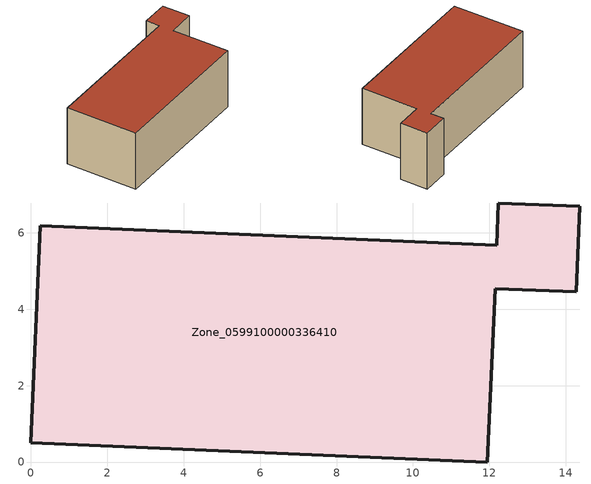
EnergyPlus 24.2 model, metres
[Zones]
Zone_0599100000336410
 floor ground (C_G): 12.19,5.68 12.23,6.78 14.36,6.69 14.27,4.46 12.15,4.54 11.94,0 0,0.5 0.25,6.19 z1.54
 wall outside (C_F): 0.25,6.19 0,0.5 11.94,0 12.15,4.54 14.27,4.46 14.36,6.69 12.23,6.78 12.19,5.68 0.25,6.19 z1.54:6.33
 roof outside (C_R): 12.19,5.68 0.25,6.19 0,0.5 11.94,0 12.15,4.54 14.27,4.46 14.36,6.69 12.23,6.78 z6.33
[BUILDING]
Pand.0599100000336410: North Axis=0; Terrain=City; Loads Convergence Tolerance Value=0.04; Temperature Convergence Tolerance Value=0.4; Solar Distribution=FullExterior; Maximum Number of Warmup Days=25; Minimum Number of Warmup Days=1
[Site:Location]
Rotterdam.The.Hague.AP_ZH_NLD Design_Conditions: Latitude=51.96; Longitude=4.45; Time Zone=1; Elevation=-4.5
[SITE:GROUNDTEMPERATURE:BUILDINGSURFACE]
18, 18, 18, 18, 18, 18, 18, 18, 18, 18, 18, 18
[MATERIAL] Thermal Absorptance=0.9; Solar Absorptance=0.7; Visible Absorptance=0.7
Name | Roughness | Thickness | Conductivity | Density | Specific Heat
G.TC.1975-1991 | MediumSmooth | 0.15 | 0.288461 | 540 | 1210
F.TC.1975-1991 | Rough | 0.3 | 0.230769 | 1920 | 840
R.TC.1975-1991 | MediumRough | 0.2 | 0.153846 | 1500 | 1000
[CONSTRUCTION]
C_G: G.TC.1975-1991
C_F: F.TC.1975-1991
C_R: R.TC.1975-1991
[ZONE]
Zone_0599100000336410: Type=1; Multiplier=1; Ceiling Height=Autocalculate; Volume=Autocalculate; Floor Area=autocalculate; Part of Total Floor Area=Yes
[ZONEINFILTRATION:DESIGNFLOWRATE]
Infil_Zone_0599100000336410: Zone or ZoneList or Space or SpaceList=Zone_0599100000336410; Schedule=AlwaysOn; Design Flow Rate Calculation Method=Flow/Area; Flow Rate per Floor Area=0.003; Constant Term Coefficient=1; Temperature Term Coefficient=0; Velocity Term Coefficient=0; Velocity Squared Term Coefficient=0
[HVACTEMPLATE:ZONE:IDEALLOADSAIRSYSTEM]
Zone_0599100000336410: Maximum Heating Supply Air Temperature=50; Minimum Cooling Supply Air Temperature=13; Maximum Heating Supply Air Humidity Ratio=0.0156; Minimum Cooling Supply Air Humidity Ratio=0.0077; Heating Limit=NoLimit; Cooling Limit=NoLimit; Dehumidification Control Type=ConstantSensibleHeatRatio; Cooling Sensible Heat Ratio=0.7; Dehumidification Setpoint=60; Humidification Control Type=None; Humidification Setpoint=30; Outdoor Air Method=None; Outdoor Air Flow Rate per Person=0.00944; Outdoor Air Flow Rate per Zone Floor Area=0; Outdoor Air Flow Rate per Zone=0; Demand Controlled Ventilation Type=None; Outdoor Air Economizer Type=NoEconomizer; Heat Recovery Type=None; Sensible Heat Recovery Effectiveness=0.7; Latent Heat Recovery Effectiveness=0.65
[ZONECONTROL:THERMOSTAT]
ThermostatControl_Zone_0599100000336410: Zone or ZoneList=Zone_0599100000336410; Control Type Schedule=DualSetpointControlType; Control 1=Thermostat_Zone_0599100000336410; Temperature Difference Between Cutout And Setpoint=0
[THERMOSTATSETPOINT:DUALSETPOINT]
Thermostat_Zone_0599100000336410: Heating Setpoint Temperature Schedule=HeatingSetpoint_Zone_0599100000336410; Cooling Setpoint Temperature Schedule=CoolingSetpoint_Zone_0599100000336410
[SCHEDULE:COMPACT]
HeatingSetpoint_Zone_0599100000336410: Through: 12/31, For: AllDays, Until: 24:00, 21
CoolingSetpoint_Zone_0599100000336410: Through: 12/31, For: AllDays, Until: 24:00, 24
DualSetpointControlType: Through: 12/31, For: AllDays, Until: 24:00, 4
AlwaysOn: Through: 12/31, For: AllDays, Until: 24:00, 1
